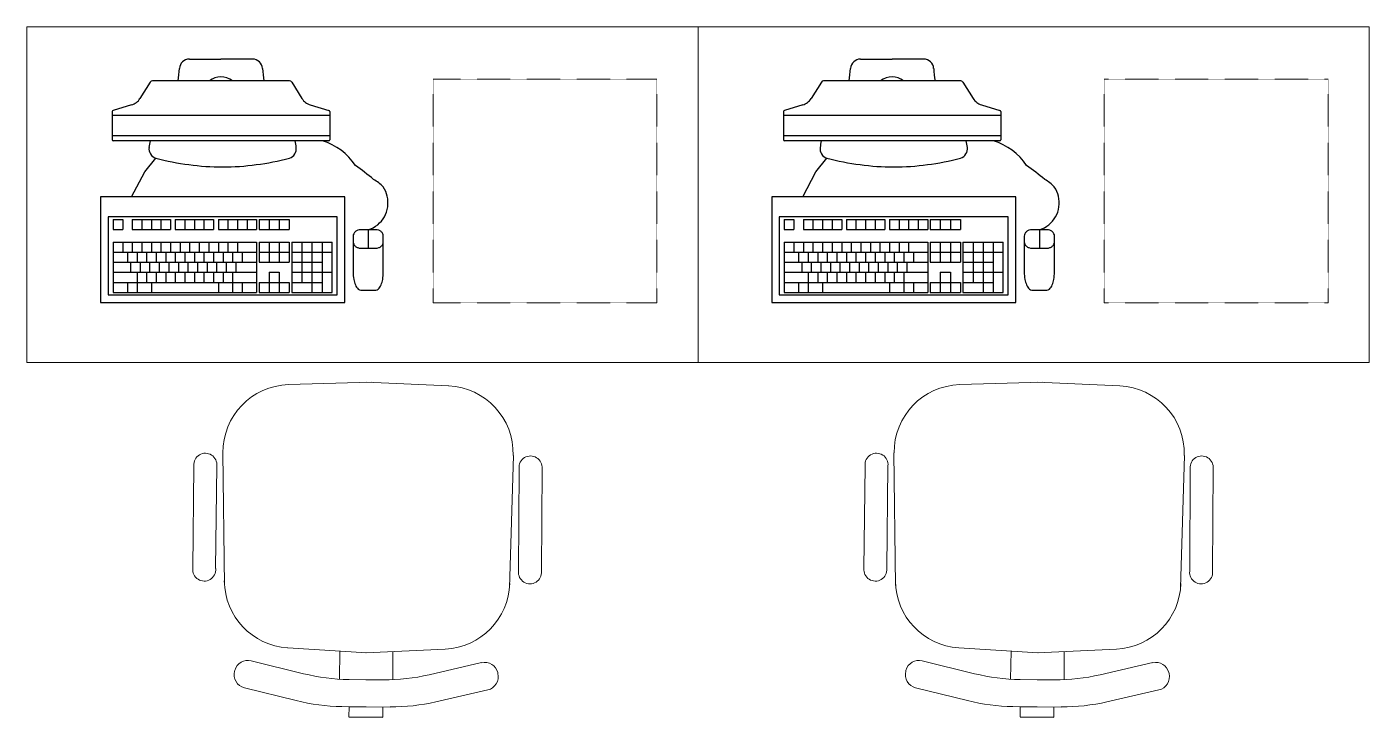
# Model space of a CAD drawing. Header units: millimetres. Extents: x -217756 to 263180, y 55413 to 130608.
# Drawn here: x -73896 to -71496, y 123611 to 124851 of the extents above; entities that cross this region are included whole.
import ezdxf

# ---------------------------------------------------------------- set-up
doc = ezdxf.new("R2010")
doc.units = ezdxf.units.MM
doc.linetypes.add('HIDDEN', pattern=[6, 4, -2])
doc.layers.add('ТХ_мебель передв', color=250, linetype='Continuous', lineweight=13)

# ---------------------------------------------------------------- blocks, each defined once
blk = doc.blocks.new('A$C34cbd993')
at = {"extrusion": (0.000470829, 6.1078e-05, 1)}
for p, q in [((144628.8, -5807.7, 0), (144685.2, -5807.7, 0)), ((144741.6, -5807.7, -0.1), (144685.2, -5807.7, 0)), ((145828.8, -5807.7, 0), (145885.2, -5807.7, 0)), ((145941.6, -5807.7, -0.1), (145885.2, -5807.7, 0)), ((144558.7, -5848.9, 0), (144540.4, -5878.2, 0)), ((144807.8, -5846.7, -0.1), (144562.6, -5846.7, 0)), ((144811.7, -5848.9, -0.1), (144830, -5878.2, -0.1)), ((145758.7, -5848.9, 0), (145740.4, -5878.2, 0)), ((146007.8, -5846.7, -0.1), (145762.6, -5846.7, 0)), ((146011.7, -5848.9, -0.1), (146030, -5878.2, -0.1)), ((144490.8, -5901.6, 0.1), (144490.8, -5952, 0.1)), ((144525.4, -5889.7, 0.1), (144492.6, -5899.8, 0.1)), ((144845, -5889.7, -0.1), (144877.8, -5899.8, -0.1)), ((144879.6, -5901.6, -0.1), (144879.6, -5952, -0.1)), ((145690.8, -5901.6, 0.1), (145690.8, -5952, 0.1)), ((145725.4, -5889.7, 0.1), (145692.6, -5899.8, 0.1)), ((146045, -5889.7, -0.1), (146077.8, -5899.8, -0.1)), ((146079.6, -5901.6, -0.1), (146079.6, -5952, -0.1)), ((144879.6, -5908.8, -0.1), (144490.8, -5908.8, 0.1)), ((146079.6, -5908.8, -0.1), (145690.8, -5908.8, 0.1)), ((144879.6, -5944.8, -0.1), (144490.8, -5944.8, 0.1)), ((146079.6, -5944.8, -0.1), (145690.8, -5944.8, 0.1)), ((144877.8, -5953.8, -0.1), (144492.6, -5953.8, 0.1)), ((146077.8, -5953.8, -0.1), (145692.6, -5953.8, 0.1)), ((144492.4, -6094.3, 0.1), (144492.4, -6112.3, 0.1)), ((145692.4, -6094.3, 0.1), (145692.4, -6112.3, 0.1)), ((144492.4, -6134.8, 0.1), (144748.9, -6134.8, 0)), ((144492.4, -6134.8, 0.1), (144492.4, -6224.8, 0.1)), ((144753.4, -6134.8, 0), (144807.4, -6134.8, -0.1)), ((144811.9, -6134.8, -0.1), (144883.9, -6134.8, -0.1)), ((144883.9, -6224.8, -0.1), (144883.9, -6134.8, -0.1)), ((145692.4, -6134.8, 0.1), (145948.9, -6134.8, 0)), ((145692.4, -6134.8, 0.1), (145692.4, -6224.8, 0.1)), ((145953.4, -6134.8, 0), (146007.4, -6134.8, -0.1)), ((146011.9, -6134.8, -0.1), (146083.9, -6134.8, -0.1)), ((146083.9, -6224.8, -0.1), (146083.9, -6134.8, -0.1)), ((144492.4, -6152.8, 0.1), (144748.9, -6152.8, 0)), ((144753.4, -6152.8, 0), (144807.4, -6152.8, -0.1)), ((144811.9, -6152.8, -0.1), (144883.9, -6152.8, -0.1)), ((145692.4, -6152.8, 0.1), (145948.9, -6152.8, 0)), ((145953.4, -6152.8, 0), (146007.4, -6152.8, -0.1)), ((146011.9, -6152.8, -0.1), (146083.9, -6152.8, -0.1)), ((144492.4, -6170.8, 0.1), (144748.9, -6170.8, 0)), ((144492.4, -6188.8, 0.1), (144748.9, -6188.8, 0)), ((144753.4, -6170.8, 0), (144807.4, -6170.8, -0.1)), ((144771.4, -6188.8, 0), (144789.4, -6188.8, -0.1)), ((144811.9, -6170.8, -0.1), (144865.9, -6170.8, -0.1)), ((144811.9, -6188.8, -0.1), (144883.9, -6188.8, -0.1)), ((145692.4, -6170.8, 0.1), (145948.9, -6170.8, 0)), ((145692.4, -6188.8, 0.1), (145948.9, -6188.8, 0)), ((145953.4, -6170.8, 0), (146007.4, -6170.8, -0.1)), ((145971.4, -6188.8, 0), (145989.4, -6188.8, -0.1)), ((146011.9, -6170.8, -0.1), (146065.9, -6170.8, -0.1)), ((146011.9, -6188.8, -0.1), (146083.9, -6188.8, -0.1)), ((144492.4, -6206.8, 0.1), (144748.9, -6206.8, 0)), ((144753.4, -6206.8, 0), (144807.4, -6206.8, -0.1)), ((144811.9, -6206.8, -0.1), (144865.9, -6206.8, -0.1)), ((145692.4, -6206.8, 0.1), (145948.9, -6206.8, 0)), ((145953.4, -6206.8, 0), (146007.4, -6206.8, -0.1)), ((146011.9, -6206.8, -0.1), (146065.9, -6206.8, -0.1)), ((144492.4, -6224.8, 0.1), (144748.9, -6224.8, 0)), ((144753.4, -6224.8, 0), (144807.4, -6224.8, -0.1)), ((144811.9, -6224.8, -0.1), (144883.9, -6224.8, -0.1)), ((145692.4, -6224.8, 0.1), (145948.9, -6224.8, 0)), ((145953.4, -6224.8, 0), (146007.4, -6224.8, -0.1)), ((146011.9, -6224.8, -0.1), (146083.9, -6224.8, -0.1))]:
    blk.add_line(p, q, dxfattribs=at)
for points, elevation in [([(144948.5, -6112.9, 0.397637), (144982.4, -6052.8, 0.110351), (144975.2, -6036.3, 0.08312), (144958.1, -6022.8, 0.014729), (144925.7, -5997.8, 0.170175), (144866.5, -5953.8, -0.037673)], 67.7), ([(146148.5, -6112.9, 0.397637), (146182.4, -6052.8, 0.110351), (146175.2, -6036.3, 0.08312), (146158.1, -6022.8, 0.014729), (146125.7, -5997.8, 0.170175), (146066.5, -5953.8, -0.037673)], 68.3), ([(144921.5, -6134.3, 0.114539), (144922.5, -6138.6, 0.103755), (144925.5, -6142.4, 0.091433), (144929.8, -6144.8, 0.084292), (144935, -6145.7), (144962, -6145.7, 0.084292), (144967.3, -6144.8, 0.091433), (144971.6, -6142.4, 0.103755), (144974.5, -6138.6, 0.114539), (144975.5, -6134.3, 0.114539)], 67.7), ([(146121.5, -6134.3, 0.114539), (146122.5, -6138.6, 0.103755), (146125.5, -6142.4, 0.091433), (146129.8, -6144.8, 0.084292), (146135, -6145.7), (146162, -6145.7, 0.084292), (146167.3, -6144.8, 0.091433), (146171.6, -6142.4, 0.103755), (146174.5, -6138.6, 0.114539), (146175.5, -6134.3, 0.114539)], 68.3)]:
    blk.add_lwpolyline(points, format="xyb", dxfattribs=dict(at, elevation=elevation))
for points, elevation in [([(144525.4, -6053.8), (144548.9, -6009.3), (144568.5, -5984.9)], 67.7), ([(145725.4, -6053.8), (145748.9, -6009.3), (145768.5, -5984.9)], 68.3), ([(144492.4, -6094.3), (144509.5, -6094.3)], 67.7), ([(144509.5, -6094.3), (144509.5, -6112.3)], 67.7), ([(144526.6, -6094.3), (144595, -6094.3)], 67.7), ([(144526.6, -6094.3), (144526.6, -6112.3)], 67.7), ([(144543.7, -6094.3), (144543.7, -6112.3)], 67.7), ([(144560.8, -6094.3), (144560.8, -6112.3)], 67.7), ([(144577.9, -6094.3), (144577.9, -6112.3)], 67.7), ([(144595, -6094.3), (144595, -6112.3)], 67.7), ([(144603.5, -6094.3), (144671.9, -6094.3)], 67.7), ([(144603.5, -6094.3), (144603.5, -6112.3)], 67.7), ([(144620.6, -6094.3), (144620.6, -6112.3)], 67.7), ([(144637.7, -6094.3), (144637.7, -6112.3)], 67.7), ([(144654.8, -6094.3), (144654.8, -6112.3)], 67.7), ([(144671.9, -6094.3), (144671.9, -6112.3)], 67.7), ([(144680.5, -6094.3), (144748.9, -6094.3)], 67.7), ([(144680.5, -6094.3), (144680.5, -6112.3)], 67.7), ([(144697.6, -6094.3), (144697.6, -6112.3)], 67.7), ([(144714.7, -6094.3), (144714.7, -6112.3)], 67.7), ([(144731.8, -6094.3), (144731.8, -6112.3)], 67.7), ([(144748.9, -6094.3), (144748.9, -6112.3)], 67.7), ([(144753.4, -6094.3), (144807.4, -6094.3)], 67.7), ([(144753.4, -6094.3), (144753.4, -6112.3)], 67.7), ([(144771.4, -6094.3), (144771.4, -6112.3)], 67.7), ([(144789.4, -6094.3), (144789.4, -6112.3)], 67.7), ([(144807.4, -6094.3), (144807.4, -6112.3)], 67.7), ([(144807.4, -6094.3), (144807.4, -6112.3)], 67.7), ([(145692.4, -6094.3), (145709.5, -6094.3)], 68.3), ([(145709.5, -6094.3), (145709.5, -6112.3)], 68.3), ([(145726.6, -6094.3), (145795, -6094.3)], 68.3), ([(145726.6, -6094.3), (145726.6, -6112.3)], 68.3), ([(145743.7, -6094.3), (145743.7, -6112.3)], 68.3), ([(145760.8, -6094.3), (145760.8, -6112.3)], 68.3), ([(145777.9, -6094.3), (145777.9, -6112.3)], 68.3), ([(145795, -6094.3), (145795, -6112.3)], 68.3), ([(145803.5, -6094.3), (145871.9, -6094.3)], 68.3), ([(145803.5, -6094.3), (145803.5, -6112.3)], 68.3), ([(145820.6, -6094.3), (145820.6, -6112.3)], 68.3), ([(145837.7, -6094.3), (145837.7, -6112.3)], 68.3), ([(145854.8, -6094.3), (145854.8, -6112.3)], 68.3), ([(145871.9, -6094.3), (145871.9, -6112.3)], 68.3), ([(145880.5, -6094.3), (145948.9, -6094.3)], 68.3), ([(145880.5, -6094.3), (145880.5, -6112.3)], 68.3), ([(145897.6, -6094.3), (145897.6, -6112.3)], 68.3), ([(145914.7, -6094.3), (145914.7, -6112.3)], 68.3), ([(145931.8, -6094.3), (145931.8, -6112.3)], 68.3), ([(145948.9, -6094.3), (145948.9, -6112.3)], 68.3), ([(145953.4, -6094.3), (146007.4, -6094.3)], 68.3), ([(145953.4, -6094.3), (145953.4, -6112.3)], 68.3), ([(145971.4, -6094.3), (145971.4, -6112.3)], 68.3), ([(145989.4, -6094.3), (145989.4, -6112.3)], 68.3), ([(146007.4, -6094.3), (146007.4, -6112.3)], 68.3), ([(146007.4, -6094.3), (146007.4, -6112.3)], 68.3), ([(144492.4, -6112.3), (144509.5, -6112.3)], 67.7), ([(144526.6, -6112.3), (144595, -6112.3)], 67.7), ([(144603.5, -6112.3), (144671.9, -6112.3)], 67.7), ([(144680.5, -6112.3), (144748.9, -6112.3)], 67.7), ([(144753.4, -6112.3), (144807.4, -6112.3)], 67.7), ([(144948.5, -6112.9), (144948.5, -6145.7)], 67.7), ([(145692.4, -6112.3), (145709.5, -6112.3)], 68.3), ([(145726.6, -6112.3), (145795, -6112.3)], 68.3), ([(145803.5, -6112.3), (145871.9, -6112.3)], 68.3), ([(145880.5, -6112.3), (145948.9, -6112.3)], 68.3), ([(145953.4, -6112.3), (146007.4, -6112.3)], 68.3), ([(146148.5, -6112.9), (146148.5, -6145.7)], 68.3), ([(144509.5, -6134.8), (144509.5, -6152.8)], 67.7), ([(144526.6, -6134.8), (144526.6, -6152.8)], 67.7), ([(144543.7, -6134.8), (144543.7, -6152.8)], 67.7), ([(144560.8, -6134.8), (144560.8, -6152.8)], 67.7), ([(144577.9, -6134.8), (144577.9, -6152.8)], 67.7), ([(144595, -6134.8), (144595, -6152.8)], 67.7), ([(144612.1, -6134.8), (144612.1, -6152.8)], 67.7), ([(144629.2, -6134.8), (144629.2, -6152.8)], 67.7), ([(144646.3, -6134.8), (144646.3, -6152.8)], 67.7), ([(144663.4, -6134.8), (144663.4, -6152.8)], 67.7), ([(144680.5, -6134.8), (144680.5, -6152.8)], 67.7), ([(144697.6, -6134.8), (144697.6, -6152.8)], 67.7), ([(144714.7, -6134.8), (144714.7, -6152.8)], 67.7), ([(144748.9, -6134.8), (144748.9, -6224.8)], 67.7), ([(144753.4, -6134.8), (144753.4, -6170.8)], 67.7), ([(144771.4, -6134.8), (144771.4, -6170.8)], 67.7), ([(144789.4, -6134.8), (144789.4, -6170.8)], 67.7), ([(144807.4, -6134.8), (144807.4, -6170.8)], 67.7), ([(144811.9, -6134.8), (144811.9, -6224.8)], 67.7), ([(144829.9, -6134.8), (144829.9, -6206.8)], 67.7), ([(144847.9, -6134.8), (144847.9, -6224.8)], 67.7), ([(144865.9, -6134.8), (144865.9, -6224.8)], 67.7), ([(145709.5, -6134.8), (145709.5, -6152.8)], 68.3), ([(145726.6, -6134.8), (145726.6, -6152.8)], 68.3), ([(145743.7, -6134.8), (145743.7, -6152.8)], 68.3), ([(145760.8, -6134.8), (145760.8, -6152.8)], 68.3), ([(145777.9, -6134.8), (145777.9, -6152.8)], 68.3), ([(145795, -6134.8), (145795, -6152.8)], 68.3), ([(145812.1, -6134.8), (145812.1, -6152.8)], 68.3), ([(145829.2, -6134.8), (145829.2, -6152.8)], 68.3), ([(145846.3, -6134.8), (145846.3, -6152.8)], 68.3), ([(145863.4, -6134.8), (145863.4, -6152.8)], 68.3), ([(145880.5, -6134.8), (145880.5, -6152.8)], 68.3), ([(145897.6, -6134.8), (145897.6, -6152.8)], 68.3), ([(145914.7, -6134.8), (145914.7, -6152.8)], 68.3), ([(145948.9, -6134.8), (145948.9, -6224.8)], 68.3), ([(145953.4, -6134.8), (145953.4, -6170.8)], 68.3), ([(145971.4, -6134.8), (145971.4, -6170.8)], 68.3), ([(145989.4, -6134.8), (145989.4, -6170.8)], 68.3), ([(146007.4, -6134.8), (146007.4, -6170.8)], 68.3), ([(146011.9, -6134.8), (146011.9, -6224.8)], 68.3), ([(146029.9, -6134.8), (146029.9, -6206.8)], 68.3), ([(146047.9, -6134.8), (146047.9, -6224.8)], 68.3), ([(146065.9, -6134.8), (146065.9, -6224.8)], 68.3), ([(144518, -6152.8), (144518, -6170.8)], 67.7), ([(144535.1, -6152.8), (144535.1, -6170.8)], 67.7), ([(144552.2, -6152.8), (144552.2, -6170.8)], 67.7), ([(144569.3, -6152.8), (144569.3, -6170.8)], 67.7), ([(144586.4, -6152.8), (144586.4, -6170.8)], 67.7), ([(144603.5, -6152.8), (144603.5, -6170.8)], 67.7), ([(144620.6, -6152.8), (144620.6, -6170.8)], 67.7), ([(144637.7, -6152.8), (144637.7, -6170.8)], 67.7), ([(144654.8, -6152.8), (144654.8, -6170.8)], 67.7), ([(144671.9, -6152.8), (144671.9, -6170.8)], 67.7), ([(144689, -6152.8), (144689, -6170.8)], 67.7), ([(144706.1, -6152.8), (144706.1, -6170.8)], 67.7), ([(144723.2, -6152.8), (144723.2, -6170.8)], 67.7), ([(145718, -6152.8), (145718, -6170.8)], 68.3), ([(145735.1, -6152.8), (145735.1, -6170.8)], 68.3), ([(145752.2, -6152.8), (145752.2, -6170.8)], 68.3), ([(145769.3, -6152.8), (145769.3, -6170.8)], 68.3), ([(145786.4, -6152.8), (145786.4, -6170.8)], 68.3), ([(145803.5, -6152.8), (145803.5, -6170.8)], 68.3), ([(145820.6, -6152.8), (145820.6, -6170.8)], 68.3), ([(145837.7, -6152.8), (145837.7, -6170.8)], 68.3), ([(145854.8, -6152.8), (145854.8, -6170.8)], 68.3), ([(145871.9, -6152.8), (145871.9, -6170.8)], 68.3), ([(145889, -6152.8), (145889, -6170.8)], 68.3), ([(145906.1, -6152.8), (145906.1, -6170.8)], 68.3), ([(145923.2, -6152.8), (145923.2, -6170.8)], 68.3), ([(144523.5, -6170.8), (144523.5, -6188.8)], 67.7), ([(144535.1, -6188.8), (144535.1, -6206.8)], 67.7), ([(144540.6, -6170.8), (144540.6, -6188.8)], 67.7), ([(144552.2, -6188.8), (144552.2, -6206.8)], 67.7), ([(144557.7, -6170.8), (144557.7, -6188.8)], 67.7), ([(144569.3, -6188.8), (144569.3, -6206.8)], 67.7), ([(144574.8, -6170.8), (144574.8, -6188.8)], 67.7), ([(144586.4, -6188.8), (144586.4, -6206.8)], 67.7), ([(144591.9, -6170.8), (144591.9, -6188.8)], 67.7), ([(144603.5, -6188.8), (144603.5, -6206.8)], 67.7), ([(144609, -6170.8), (144609, -6188.8)], 67.7), ([(144620.6, -6188.8), (144620.6, -6206.8)], 67.7), ([(144626.1, -6170.8), (144626.1, -6188.8)], 67.7), ([(144637.7, -6188.8), (144637.7, -6206.8)], 67.7), ([(144643.2, -6170.8), (144643.2, -6188.8)], 67.7), ([(144654.8, -6188.8), (144654.8, -6206.8)], 67.7), ([(144660.3, -6170.8), (144660.3, -6188.8)], 67.7), ([(144671.9, -6188.8), (144671.9, -6206.8)], 67.7), ([(144677.4, -6170.8), (144677.4, -6188.8)], 67.7), ([(144689, -6188.8), (144689, -6206.8)], 67.7), ([(144694.5, -6170.8), (144694.5, -6188.8)], 67.7), ([(144706.1, -6188.8), (144706.1, -6206.8)], 67.7), ([(144711.6, -6170.8), (144711.6, -6188.8)], 67.7), ([(144771.4, -6188.8), (144771.4, -6224.8)], 67.7), ([(144789.4, -6188.8), (144789.4, -6224.8)], 67.7), ([(145723.5, -6170.8), (145723.5, -6188.8)], 68.3), ([(145735.1, -6188.8), (145735.1, -6206.8)], 68.3), ([(145740.6, -6170.8), (145740.6, -6188.8)], 68.3), ([(145752.2, -6188.8), (145752.2, -6206.8)], 68.3), ([(145757.7, -6170.8), (145757.7, -6188.8)], 68.3), ([(145769.3, -6188.8), (145769.3, -6206.8)], 68.3), ([(145774.8, -6170.8), (145774.8, -6188.8)], 68.3), ([(145786.4, -6188.8), (145786.4, -6206.8)], 68.3), ([(145791.9, -6170.8), (145791.9, -6188.8)], 68.3), ([(145803.5, -6188.8), (145803.5, -6206.8)], 68.3), ([(145809, -6170.8), (145809, -6188.8)], 68.3), ([(145820.6, -6188.8), (145820.6, -6206.8)], 68.3), ([(145826.1, -6170.8), (145826.1, -6188.8)], 68.3), ([(145837.7, -6188.8), (145837.7, -6206.8)], 68.3), ([(145843.2, -6170.8), (145843.2, -6188.8)], 68.3), ([(145854.8, -6188.8), (145854.8, -6206.8)], 68.3), ([(145860.3, -6170.8), (145860.3, -6188.8)], 68.3), ([(145871.9, -6188.8), (145871.9, -6206.8)], 68.3), ([(145877.4, -6170.8), (145877.4, -6188.8)], 68.3), ([(145889, -6188.8), (145889, -6206.8)], 68.3), ([(145894.5, -6170.8), (145894.5, -6188.8)], 68.3), ([(145906.1, -6188.8), (145906.1, -6206.8)], 68.3), ([(145911.6, -6170.8), (145911.6, -6188.8)], 68.3), ([(145971.4, -6188.8), (145971.4, -6224.8)], 68.3), ([(145989.4, -6188.8), (145989.4, -6224.8)], 68.3), ([(144518, -6206.8), (144518, -6224.8)], 67.7), ([(144535.1, -6206.8), (144535.1, -6224.8)], 67.7), ([(144560.8, -6206.8), (144560.8, -6224.8)], 67.7), ([(144680.5, -6206.8), (144680.5, -6224.8)], 67.7), ([(144706.1, -6206.8), (144706.1, -6224.8)], 67.7), ([(144723.2, -6206.8), (144723.2, -6224.8)], 67.7), ([(144753.4, -6206.8), (144753.4, -6224.8)], 67.7), ([(144807.4, -6206.8), (144807.4, -6224.8)], 67.7), ([(145718, -6206.8), (145718, -6224.8)], 68.3), ([(145735.1, -6206.8), (145735.1, -6224.8)], 68.3), ([(145760.8, -6206.8), (145760.8, -6224.8)], 68.3), ([(145880.5, -6206.8), (145880.5, -6224.8)], 68.3), ([(145906.1, -6206.8), (145906.1, -6224.8)], 68.3), ([(145923.2, -6206.8), (145923.2, -6224.8)], 68.3), ([(145953.4, -6206.8), (145953.4, -6224.8)], 68.3), ([(146007.4, -6206.8), (146007.4, -6224.8)], 68.3)]:
    blk.add_lwpolyline(points, dxfattribs=dict(at, elevation=elevation))
for points, elevation in [([(144469.9, -6242.8), (144906.4, -6242.8), (144906.4, -6053.8), (144469.9, -6053.8)], 67.7), ([(145669.9, -6242.8), (146106.4, -6242.8), (146106.4, -6053.8), (145669.9, -6053.8)], 68.3), ([(144483.4, -6229.3), (144892.9, -6229.3), (144892.9, -6089.8), (144483.4, -6089.8)], 67.7), ([(145683.4, -6229.3), (146092.9, -6229.3), (146092.9, -6089.8), (145683.4, -6089.8)], 68.3)]:
    blk.add_lwpolyline(points, close=True, dxfattribs=dict(at, elevation=elevation))
for points, elevation in [([(144935, -6220.9), (144962, -6220.9, 0.19919), (144966.4, -6219.1, 0.098412), (144971.6, -6211.3, 0.055653), (144974.4, -6201.6, 0.042416), (144975.5, -6188.2), (144975.5, -6124.3, 0.114539), (144974.5, -6120, 0.103755), (144971.6, -6116.2, 0.091433), (144967.3, -6113.8, 0.084292), (144962, -6112.9), (144935, -6112.9, 0.084292), (144929.8, -6113.8, 0.091433), (144925.5, -6116.2, 0.103755), (144922.5, -6120, 0.114539), (144921.5, -6124.3), (144921.5, -6188.2, 0.042416), (144922.7, -6201.6, 0.055653), (144925.5, -6211.3, 0.098412), (144930.6, -6219.1, 0.19919)], 67.7), ([(146135, -6220.9), (146162, -6220.9, 0.19919), (146166.4, -6219.1, 0.098412), (146171.6, -6211.3, 0.055653), (146174.4, -6201.6, 0.042416), (146175.5, -6188.2), (146175.5, -6124.3, 0.114539), (146174.5, -6120, 0.103755), (146171.6, -6116.2, 0.091433), (146167.3, -6113.8, 0.084292), (146162, -6112.9), (146135, -6112.9, 0.084292), (146129.8, -6113.8, 0.091433), (146125.5, -6116.2, 0.103755), (146122.5, -6120, 0.114539), (146121.5, -6124.3), (146121.5, -6188.2, 0.042416), (146122.7, -6201.6, 0.055653), (146125.5, -6211.3, 0.098412), (146130.6, -6219.1, 0.19919)], 68.3)]:
    blk.add_lwpolyline(points, format="xyb", close=True, dxfattribs=dict(at, elevation=elevation))
for centre, radius, start, end in [((144628.8, -5825.7, 67.7), 18, 90, 176.3696), ((144741.5, -5825.7, 67.7), 18, 3.6304, 90), ((145828.8, -5825.7, 68.3), 18, 90, 176.3696), ((145941.5, -5825.7, 68.3), 18, 3.6304, 90), ((144355, -5808.4, 67.7), 256.3, 351.4005, 356.3696), ((145015.3, -5808.4, 67.7), 256.3, 183.6304, 188.5995), ((145555, -5808.4, 68.3), 256.3, 351.4005, 356.3696), ((146215.3, -5808.4, 68.3), 256.3, 183.6304, 188.5995), ((144562.6, -5851.2, 67.7), 4.5, 90, 149.521), ((144685.2, -5873.5, 67.7), 33.8, 52.618, 127.382), ((144807.8, -5851.2, 67.7), 4.5, 30.479, 90), ((145762.6, -5851.2, 68.3), 4.5, 90, 149.521), ((145885.2, -5873.5, 68.3), 33.8, 52.618, 127.382), ((146007.8, -5851.2, 68.3), 4.5, 30.479, 90), ((144517.5, -5863.9, 67.7), 27, 287.0054, 328.0324), ((144852.9, -5863.9, 67.7), 27, 211.9676, 252.9946), ((145717.5, -5863.9, 68.3), 27, 287.0054, 328.0324), ((146052.9, -5863.9, 68.3), 27, 211.9676, 252.9946), ((144492.6, -5901.6, 67.7), 1.8, 90, 180), ((144877.8, -5901.6, 67.7), 1.8, 0, 90), ((145692.6, -5901.6, 68.3), 1.8, 90, 180), ((146077.8, -5901.6, 68.3), 1.8, 0, 90), ((144492.6, -5952, 67.7), 1.8, 180, 270), ((144877.8, -5952, 67.7), 1.8, 270, 0), ((145692.6, -5952, 68.3), 1.8, 180, 270), ((146077.8, -5952, 68.3), 1.8, 270, 0), ((144574.4, -5967.8, 67.7), 18, 172.824, 251.1967), ((144719.5, -5986.1, 67.7), 164.3, 168.6563, 172.824), ((144801.9, -5967.8, 67.7), 18, 288.8033, 7.176), ((144656.8, -5986.1, 67.7), 164.3, 7.176, 11.3437), ((145774.4, -5967.8, 68.3), 18, 172.824, 251.1967), ((145919.5, -5986.1, 68.3), 164.3, 168.6563, 172.824), ((146001.9, -5967.8, 68.3), 18, 288.8033, 7.176), ((145856.8, -5986.1, 68.3), 164.3, 7.176, 11.3437), ((144690.1, -5523.1, 67.7), 477.4, 255.2557, 269.77), ((144686.2, -5523.1, 67.7), 477.4, 270.23, 284.7443), ((145890.1, -5523.1, 68.3), 477.4, 255.2557, 269.77), ((145886.2, -5523.1, 68.3), 477.4, 270.23, 284.7443)]:
    blk.add_arc(centre, radius, start, end, dxfattribs=at)
blk = doc.blocks.new('стол с тумбой 1200х600')
blk.add_lwpolyline([(-19012.2, 19801.1), (-19012.2, 21001.1), (-19612.2, 21001.1), (-19612.2, 19801.1)], close=True)
at = {"linetype": 'HIDDEN', "ltscale": 0.1}
blk.add_lwpolyline([(-19505.4, 19874.7), (-19105.4, 19874.7), (-19105.4, 20274.7), (-19505.4, 20274.7)], close=True, dxfattribs=at)
blk = doc.blocks.new('М-60')
at = {"extrusion": (-6.19742e-05, 0.000470712, 1)}
for p, q in [((7035415.4, 1186627.5, -0.2), (7035231.8, 1186626.6, -0.2)), ((7035232, 1186585.7, -0.1), (7035415.6, 1186586.5, -0.1)), ((7035202.1, 1186569.5, -0.1), (7035439, 1186576.2, -0.1)), ((7035049.2, 1186548.9, -0.1), (7035050.6, 1186548.5, -0.1)), ((7034998.3, 1186437.9, -0.1), (7035019.7, 1186530.9, -0.1)), ((7035068.3, 1186519.6, -0.1), (7035046.7, 1186425.8, -0.1)), ((7035085.8, 1186312.9, 0), (7035092.5, 1186454.7, -0.1)), ((7035563.1, 1186460.5, -0.1), (7035569.8, 1186312.9, 0)), ((7034989, 1186312.9, 0), (7034989, 1186356.2, -0.1)), ((7035037.4, 1186344.1, 0), (7035037.4, 1186312.9, 0)), ((7035037.8, 1186361.3, -0.1), (7035088.1, 1186361.3, -0.1)), ((7034971.3, 1186282.6, 0), (7034970.4, 1186343.1, -0.1)), ((7034989, 1186343.1, -0.1), (7034970.8, 1186343.1, -0.1)), ((7034970.8, 1186343.1, -0.1), (7034970.8, 1186282.6, 0)), ((7034989, 1186312.9, 0), (7034989, 1186343.1, -0.1)), ((7035565.2, 1186174.3, 0.1), (7035569.7, 1186322, 0)), ((7034989, 1186313.2, 0), (7034989.4, 1186282.9, 0)), ((7034989, 1186313.2, 0), (7034989.6, 1186269.8, 0)), ((7035037.8, 1186282.6, 0), (7035037.4, 1186313.9, 0)), ((7035085.7, 1186314.6, 0), (7035094.7, 1186172.9, 0)), ((7034989.4, 1186282.9, 0), (7034971.3, 1186282.6, 0)), ((7035038.5, 1186265.5, 0), (7035088.8, 1186266.3, 0)), ((7035071.5, 1186107.6, 0.1), (7035048.4, 1186201.2, 0)), ((7035000.2, 1186188.3, 0), (7035023, 1186095.7, 0.1)), ((7035052.8, 1186078.1, 0.1), (7035054.2, 1186078.5, 0.1)), ((7035206, 1186059.9, 0.1), (7035442.9, 1186056.7, 0.1)), ((7035236.1, 1186044.1, 0.1), (7035419.7, 1186046, 0.1)), ((7035420.2, 1186005.1, 0.1), (7035236.6, 1186003.1, 0.1))]:
    blk.add_line(p, q, dxfattribs=at)
for centre, start, end in [((7035230, 1186606.2, 122.4), 84.9987, 275.5247), ((7035417.4, 1186607.1, 122.4), 264.9987, 95.5247), ((7035234.4, 1186023.7, 122.4), 85.3479, 275.874), ((7035421.8, 1186025.7, 122.4), 265.3479, 95.874)]:
    blk.add_arc(centre, 20.6, start, end, dxfattribs=at)
at = {"extrusion": (6.19742e-05, -0.000470712, -1)}
for centre, major_axis, start_param, end_param in [((7035213.4, 1186449, -0.1), (77.8, 92.6, 0), 4.061153, 5.558057), ((7035442.2, 1186455, -0.1), (77.8, 92.6, 0), -0.725128, 0.826554), ((7035043.3, 1186525.4, -0.1), (15.6, 18.5, 0), 4.240369, 5.829345), ((7035044.7, 1186525.1, -0.1), (15.6, 18.5, 0), -0.45384, 1.098777), ((7035352, 1186356.2, 0), (-277.9, 233.5, -0.1), 5.584367, 5.811166), ((7035400.4, 1186344.1, 0), (233.5, 277.9, -0.1), 4.01357, 4.240369)]:
    blk.add_ellipse(centre, major_axis=major_axis, ratio=1, start_param=start_param, end_param=end_param, dxfattribs=at)
at = {"extrusion": (-6.19742e-05, 0.000470712, 1)}
for centre, major_axis, start_param, end_param in [((7035400.8, 1186288.2, 0), (237.7, -274.3, 0.1), 4.01357, 4.240369), ((7035352.6, 1186275.3, 0), (-274.3, -237.7, 0.1), 5.584367, 5.811166), ((7035215.4, 1186180.5, 0), (79.2, -91.4, 0), 4.061153, 5.558057), ((7035444.3, 1186178, 0.1), (79.2, -91.4, 0), -0.725128, 0.826554), ((7035048, 1186101.8, 0.1), (15.8, -18.3, 0), -0.45384, 1.098777), ((7035046.5, 1186101.5, 0.1), (15.8, -18.3, 0), 4.240369, 5.829345)]:
    blk.add_ellipse(centre, major_axis=major_axis, ratio=1, start_param=start_param, end_param=end_param, dxfattribs=at)

msp = doc.modelspace()

# ---------------------------------------------------------------- block references
msp.add_blockref('A$C34cbd993', (-218233.9, 130600.7))
at = {"layer": 'ТХ_мебель передв'}
for name, p, rotation in [('стол с тумбой 1200х600', (-52894.6, 143862.8), 89.99999999999999), ('стол с тумбой 1200х600', (-52894.6, 143862.8), 89.99999999999999), ('стол с тумбой 1200х600', (-51694.6, 143862.8), 89.99999999999999), ('стол с тумбой 1200х600', (-51694.6, 143862.8), 89.99999999999999), ('М-60', (1000989.5, -6929331.5, 0), 89.08873266248857), ('М-60', (1002189.5, -6929331.5, 0), 89.08873266248857)]:
    msp.add_blockref(name, p, dxfattribs=dict(at, rotation=rotation))

doc.saveas('drawing.dxf')
